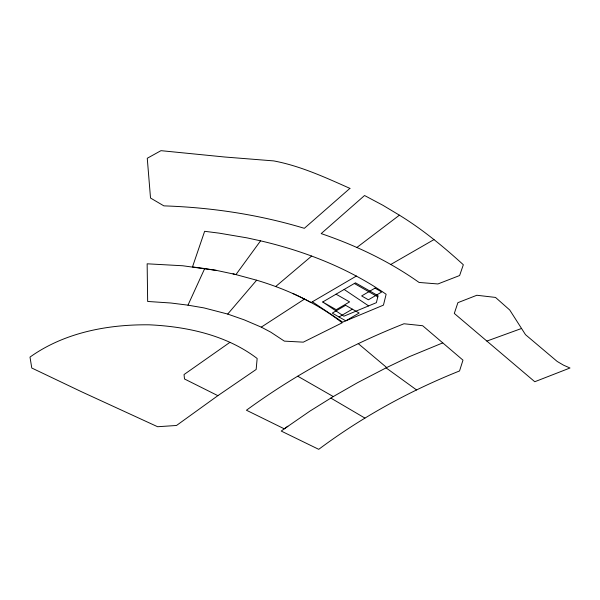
<?xml version="1.0" encoding="UTF-8"?>
<svg xmlns="http://www.w3.org/2000/svg" width="600" height="600" viewBox="0 0 600 600"><rect width="100%" height="100%" fill="white"/><g stroke="black" fill="none" stroke-linecap="round" stroke-linejoin="round"><path stroke-width="0.9" d="M216.577 270.42L182.752 265.763L147.15 263.805L147.66 301.455L170.895 303.007L187.972 305.16L204.697 268.56L216.577 270.42L235.965 274.567L260.565 240.833C305.085 251.235 348.382 268.17 386.138 294.263L383.445 305.13L342.668 322.132L312.375 301.793M187.972 305.16L203.94 307.897L227.708 314.07L256.642 280.2C275.452 285.825 293.835 293.115 311.062 302.55L356.452 276.007M275.655 286.545L311.685 256.028M356.858 247.493L399.42 215.183C422.46 229.343 443.385 246.57 463.335 264.75L459.623 275.528L437.925 283.957L419.077 282.45C389.205 261.263 355.785 245.37 321.173 233.595L364.545 195.517L382.882 205.267L399.42 215.183M287.858 426.232L281.22 431.062L318.728 449.332C361.89 417.082 409.537 390.93 459.54 370.95L462.982 360.15L422.678 325.733L403.987 323.76C348.142 345.817 294.938 374.82 246.428 410.228L284.28 428.827L309.96 411.082L333.278 396.57L357.638 382.627L386.7 367.553L358.23 343.597M217.868 395.662L256.155 369.465L257.153 358.485C226.567 335.145 187.102 326.58 149.303 324.817C107.812 324.315 64.282 332.565 30 357.09L31.777 368.017L81.653 391.815L157.613 426.728L176.512 425.475L217.868 395.662L184.5 378.975L184.042 374.55L229.86 342.39M227.708 314.07L244.245 319.86L261.27 327.142L304.507 299.077M322.71 301.995L355.462 282.832L378.09 295.733L376.38 302.663L343.875 316.215L322.71 301.995L336.24 309.705L349.597 301.897L336.06 294.18M339.022 316.98L352.38 309.165M390.735 264.502L433.995 239.587M442.763 342.885L409.395 356.655L386.055 367.86L416.603 389.97M486.885 341.07L521.55 328.478L525.502 334.673L557.197 361.455L563.602 365.205L570 368.002L534.773 381.728L454.298 313.433L457.905 302.663L476.857 295.26L495.518 297.428L509.745 310.02L521.55 328.478M204.697 268.56L192.487 266.91L204.638 231.3L219.135 233.145L246.99 237.862L260.565 240.833M233.01 273.817L256.642 280.2M261.27 327.142L270.788 332.175L284.362 341.13L303.293 342.157L342.15 322.83C327.218 310.935 310.485 301.545 293.16 293.64M354.337 283.493L377.812 296.873M297.81 376.245L333.278 396.57M330.855 398.085L364.897 418.08M344.153 289.455L368.625 305.895M349.92 188.377L304.343 228.315C258.765 214.553 211.417 207.442 163.875 205.868L150.517 198.03L147.262 158.273L160.972 150.667L224.7 157.005L273.66 160.898C300.293 165.877 325.275 177.42 349.92 188.377M345.615 305.31L332.257 313.125L345.788 320.835L359.145 313.02L345.615 305.31M375 288.127L361.642 295.935L368.407 299.79L381.765 291.983L375 288.127"/></g></svg>
